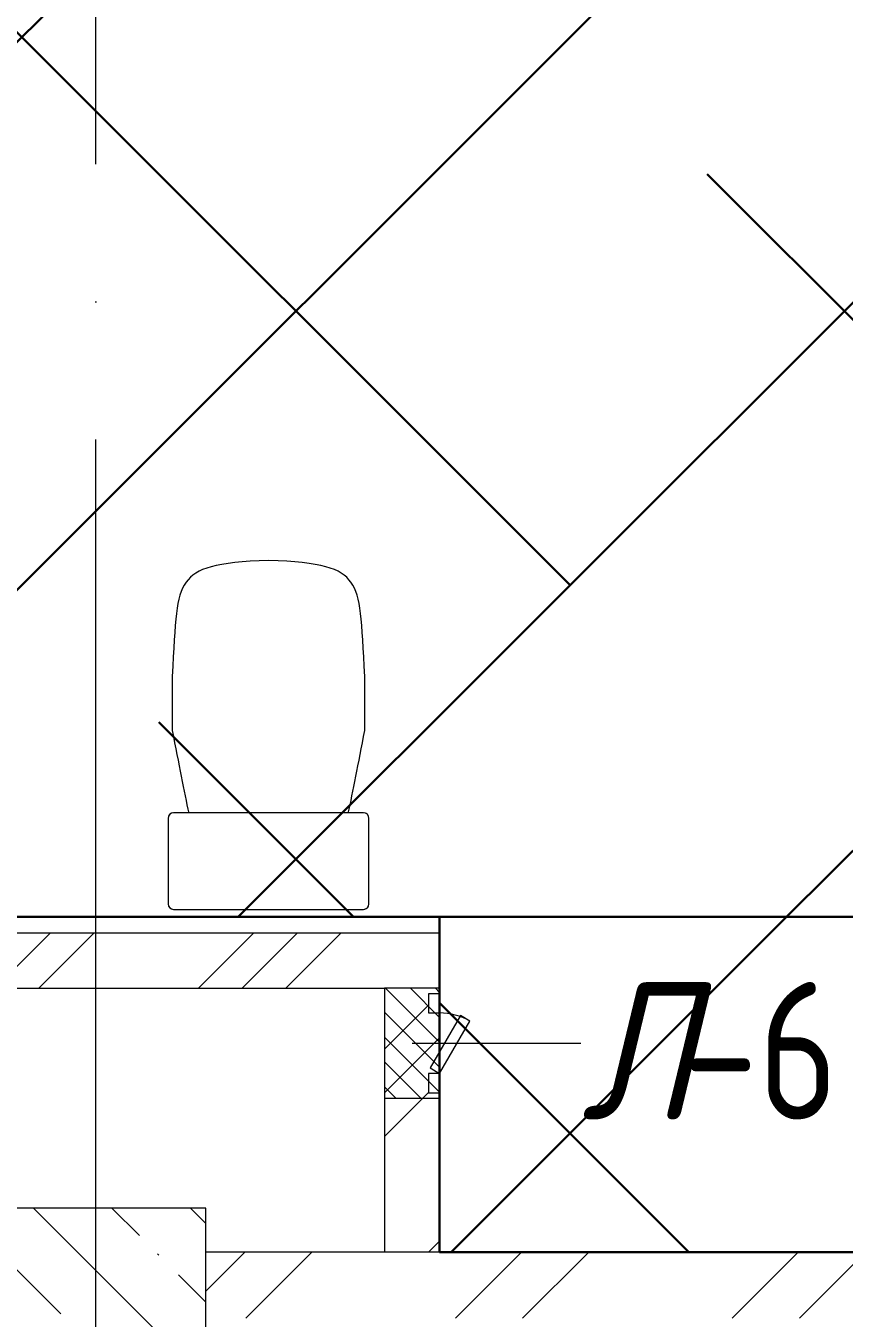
# Model space of a CAD drawing. Header units: millimetres. Extents: x -68946 to 690821, y -552984 to 293768.
# Drawn here: x 58322 to 59809, y -67620 to -65270 of the extents above; entities that cross this region are included whole.
import ezdxf

# ---------------------------------------------------------------- set-up
doc = ezdxf.new("R2010")
doc.units = ezdxf.units.MM
doc.linetypes.add('ADSK_Линия сетки', pattern=[2500, 2000, -250, 0, -250])
for name, color, linetype, lineweight in [('1.1) Стяжка 5 вып.', 30, 'Continuous', 30), ('1.3) Звуко-изол           5 вып.', 90, 'Continuous', 30), ('A-DETL-GENF-OTLN', 250, 'Continuous', 5), ('A-DOOR-____-IDEN', 250, 'Continuous', 9), ('A-DOOR-____-MCUT', 250, 'Continuous', 5), ('A-DOOR-____-OTLN', 250, 'Continuous', 5), ('A-WALL-____-MCUT', 250, 'Continuous', 13), ('A-WALL-____-PATT', 250, 'Continuous', 13), ('P-SANR-FIXT-OTLN', 250, 'Continuous', 9), ('S-COLS-____-MCUT', 250, 'Continuous', 25), ('S-COLS-____-OTLN', 250, 'Continuous', 9), ('S-GRID-____-OTLN', 250, 'Continuous', 9)]:
    doc.layers.add(name, color=color, linetype=linetype, lineweight=lineweight)
doc.styles.add('ISOCPEUR_I_1', font='ГОСТ тип А.ttf', dxfattribs={"height": 2500})
pattern_1 = [(45, (-601.3, -122294.8), (-224.5064, 224.5064), []), (45, (-521.92, -122294.8), (0, 449.0128), []), (45, (-680.67, -122294.8), (0, 449.0128), [])]

# ---------------------------------------------------------------- blocks, each defined once
blk = doc.blocks.new('SND_Унитаз_Santek_HEO - Santek HEO_ 365х635х785_ выпуск-прямой_ PN4_5_ Х-резьба НР DN15_ К-гл_кон_ П DN100-25961145-АР1_Маркировочный план 2 этажа С1')
at = {"layer": 'P-SANR-FIXT-OTLN', "lineweight": 5}
for p, q in [((-175, 423.4), (-175, 325.6)), ((175, 325.6), (175, 423.4)), ((-182.5, 165.8), (-182.5, 10)), ((172.5, 175.8), (-172.5, 175.8)), ((182.5, 10), (182.5, 165.8)), ((-172.5, 0), (172.5, 0))]:
    blk.add_line(p, q, dxfattribs=at)
for centre, start, end in [((-172.5, 165.8), 90, 180), ((-172.5, 165.8), 105, 180), ((172.5, 165.8), 0, 90), ((172.5, 165.8), 0, 75), ((-172.5, 10), 180, 270), ((-172.5, 10), 180, 270), ((172.5, 10), 270, 0), ((172.5, 10), 285, 0)]:
    blk.add_arc(centre, 10, start, end, dxfattribs=at)
for points, knots in [([(0, 634.5), (-96, 631.3), (-168.1, 609.5), (-169.2, 526.5), (-175, 423.4)], [-0.5440111, -0.5440111, -0.5440111, -0.5440111, -0.2757876, 0, 0, 0, 0]), ([(175, 423.4), (169.2, 526.5), (168.1, 609.5), (96, 631.3), (0, 634.5)], [-0.5440111, -0.5440111, -0.5440111, -0.5440111, -0.2682234, 0, 0, 0, 0])]:
    blk.add_open_spline(points, degree=3, knots=knots, dxfattribs=at)
for points in [[(-175, 325.6), (-163, 263.9), (-153.6, 214.5), (-145, 174.9)], [(145, 174.9), (153.6, 214.5), (163, 263.9), (175, 325.6)]]:
    blk.add_open_spline(points, degree=3, dxfattribs=at)
blk = doc.blocks.new('BSC_Колонна _Прямоугольная - 400x400-V39-АР1_Маркировочный план 2 этажа С1')
at = {"layer": 'S-COLS-____-OTLN', "lineweight": 5}
h = blk.add_hatch(dxfattribs=at)
h.set_pattern_fill('FP_42', color=256, style=0, pattern_type=2)
h.set_pattern_definition([(135, (-59050, -54675), (-142.5619, -142.5619), []), (135, (-58907.44, -54675), (-142.5619, -142.5619), [252.016, -50.403, 3.353, -47.05])])
h.paths.add_polyline_path([(-173.1, -200), (200, -200), (200, 200), (-200, 200), (-200, -200)])
at = {"layer": 'S-COLS-____-MCUT', "lineweight": 5}
for p, q in [((200, 200), (-200, 200)), ((-200, 200), (-200, -200)), ((200, -200), (200, 200)), ((-200, -200), (200, -200))]:
    blk.add_line(p, q, dxfattribs=at)
blk = doc.blocks.new('АР_Люк - ЛРС_ВК_200х200_внутренний_RAL 9006-42736552-АР1_Маркировочный план 2 этажа С1')
at = {"layer": 'A-DOOR-____-OTLN'}
h = blk.add_hatch(dxfattribs=at)
h.set_pattern_fill('FP_53', color=256, style=0, pattern_type=2)
h.set_pattern_definition([(45, (125, 0), (-22.627, 22.627), [])])
h.paths.add_polyline_path([(225, -50), (225, 50), (25, 50), (25, -50), (31.7, -50)])
at = {"layer": 'A-DETL-GENF-OTLN'}
for p, q in [((225, 50), (25, 50)), ((25, 50), (25, -50)), ((225, -50), (225, 50)), ((25, -50), (225, -50))]:
    blk.add_line(p, q, dxfattribs=at)
at = {"layer": 'A-DOOR-____-MCUT', "lineweight": 5}
for p, q in [((84.7, 105), (74.7, 87.7)), ((180, 50), (84.7, 105)), ((74.7, 87.7), (170, 32.7)), ((70, 50), (35, 50)), ((35, 50), (35, 30)), ((70, 30), (70, 50)), ((170, 32.7), (180, 50)), ((215, 50), (180, 50)), ((180, 50), (180, 30)), ((215, 30), (215, 50)), ((35, 30), (70, 30)), ((180, 30), (215, 30))]:
    blk.add_line(p, q, dxfattribs=at)
blk.add_arc((180, 50), 110, 150, 180, dxfattribs=at)
at = {"layer": 'A-DOOR-____-OTLN'}
blk.add_line((180, 50), (84.7, 105), dxfattribs=at)

msp = doc.modelspace()

# ---------------------------------------------------------------- hatches: boundary and pattern name
at = {"layer": '1.1) Стяжка 5 вып.', "lineweight": 30, "true_color": 0xf26722}
h = msp.add_hatch(dxfattribs=at)
h.set_pattern_fill('ANSI32', color=30, scale=222)
h.paths.add_polyline_path([(60590.9212, -63919.7883), (54573.7078, -63919.7883), (54573.7078, -66890.3049), (60590.9212, -66890.3049)])
h = msp.add_hatch(dxfattribs=at)
h.set_pattern_fill('ANSI32', color=30, scale=222)
h.paths.add_polyline_path([(60593.7078, -66890.3049), (59073.7083, -66890.3049), (59073.7083, -67499.7878), (60593.7078, -67499.7878)])
at = {"layer": '1.3) Звуко-изол           5 вып.', "lineweight": 30}
h = msp.add_hatch(dxfattribs=at)
h.set_pattern_fill('ANSI38', color=256, scale=222)
h.paths.add_polyline_path([(60590.9212, -63919.7883), (54573.7078, -63919.7883), (54573.7078, -66890.3049), (60590.9212, -66890.3049)])
h = msp.add_hatch(dxfattribs=at)
h.set_pattern_fill('ANSI38', color=256, scale=222)
h.paths.add_polyline_path([(60593.7078, -66890.3049), (59073.7083, -66890.3049), (59073.7083, -67499.7878), (60593.7078, -67499.7878)])
at = {"layer": 'A-WALL-____-PATT', "lineweight": 15, "true_color": 0x000000}
h = msp.add_hatch(dxfattribs=at)
h.set_pattern_fill('FP_7', color=18, style=0, pattern_type=2)
h.set_pattern_definition(pattern_1)
h.paths.add_polyline_path([(54709.6475, -67019.7878), (58973.7083, -67019.7878), (58973.7083, -66919.7878), (54873.7078, -66919.7878), (54873.7078, -66922.7878), (54863.7078, -66923.1211), (54863.7078, -66939.7878), (54828.7078, -66939.7878), (54828.7078, -66922.7878), (54826.9758, -66922.7878), (54818.7078, -66937.1083), (54793.904, -66922.7878), (54618.7078, -66922.7878), (54618.7078, -66939.7878), (54583.7078, -66939.7878), (54583.7078, -66922.7878), (54573.7078, -66922.7878), (54573.7078, -67019.7878)])
h = msp.add_hatch(dxfattribs=at)
h.set_pattern_fill('FP_7', color=18, style=0, pattern_type=2)
h.set_pattern_definition(pattern_1)
h.paths.add_polyline_path([(58973.7083, -67499.7878), (59073.7083, -67499.7878), (59073.7083, -67209.7878), (59053.7083, -67209.7878), (59053.7083, -67174.7878), (59073.7083, -67174.7878), (59056.3878, -67164.7878), (59073.7083, -67134.7878), (59073.7083, -67064.7878), (59053.7083, -67064.7878), (59053.7083, -67029.7878), (59073.7083, -67029.7878), (59073.7083, -66919.7878), (58973.7083, -66919.7878), (58973.7083, -67271.1243)])
h = msp.add_hatch(dxfattribs=at)
h.set_pattern_fill('FP_4', color=18, style=0, pattern_type=2)
h.set_pattern_definition([(45, (-601.3, -122294.8), (-251.4472, 251.4472), []), (45, (-601.3, -121913.8), (-251.4472, 251.4472), [])])
h.paths.add_polyline_path([(58648.7078, -67619.7878), (60943.7078, -67619.7878), (60943.7078, -67499.7878), (58648.7078, -67499.7878)])
h.paths.add_polyline_path([(58248.7078, -67619.7878), (58248.7078, -67499.7878), (54148.7078, -67499.7878), (54148.7078, -67619.7871), (58132.9416, -67619.7878)])

# ---------------------------------------------------------------- linework, layer by layer
at = {"layer": '1.1) Стяжка 5 вып.', "lineweight": 30}
for points in [[(54573.7078, -63919.7883), (60590.9212, -63919.7883), (60590.9212, -66890.3049), (54573.7078, -66890.3049)], [(59073.7083, -66890.3049), (60593.7078, -66890.3049), (60593.7078, -67499.7878), (59073.7083, -67499.7878)]]:
    msp.add_lwpolyline(points, close=True, dxfattribs=at)
at = {"layer": 'A-DOOR-____-IDEN', "color": 18, "true_color": 0x000000}
msp.add_line((59023.7083, -67119.7878), (59330.5705, -67119.7878), dxfattribs=at)
at = {"layer": 'A-WALL-____-MCUT', "color": 18, "lineweight": 15, "true_color": 0x000000}
for p, q in [((59073.7083, -66919.7878), (54873.7078, -66919.7878)), ((59073.7083, -67029.7878), (59073.7083, -66919.7878)), ((54573.7078, -67019.7878), (58973.7083, -67019.7878)), ((58973.7083, -67019.7878), (58973.7083, -67499.7878)), ((59073.7083, -67134.7878), (59073.7083, -67064.7878)), ((59073.7083, -67499.7878), (59073.7083, -67209.7878)), ((60593.7078, -67499.7878), (58648.7078, -67499.7878))]:
    msp.add_line(p, q, dxfattribs=at)
at = {"layer": 'S-GRID-____-OTLN', "color": 18, "linetype": 'ADSK_Линия сетки', "true_color": 0x000000}
msp.add_line((58448.7078, -83022.3092), (58448.7078, -61092.7832), dxfattribs=at)

# ---------------------------------------------------------------- block references
at = {"layer": 'A-DOOR-____-OTLN', "color": 18, "true_color": 0x000000, "rotation": 270}
msp.add_blockref('АР_Люк - ЛРС_ВК_200х200_внутренний_RAL 9006-42736552-АР1_Маркировочный план 2 этажа С1', (59023.7083, -66994.7878), dxfattribs=at)
at = {"layer": 'P-SANR-FIXT-OTLN', "color": 18, "lineweight": 5, "true_color": 0x000000}
msp.add_blockref('SND_Унитаз_Santek_HEO - Santek HEO_ 365х635х785_ выпуск-прямой_ PN4_5_ Х-резьба НР DN15_ К-гл_кон_ П DN100-25961145-АР1_Маркировочный план 2 этажа С1', (58762.7083, -66876.4701), dxfattribs=at)
at = {"layer": 'S-COLS-____-OTLN', "color": 18, "lineweight": 5, "true_color": 0x000000}
msp.add_blockref('BSC_Колонна _Прямоугольная - 400x400-V39-АР1_Маркировочный план 2 этажа С1', (58448.7078, -67619.7878), dxfattribs=at)

# ---------------------------------------------------------------- texts
at = {"layer": 'A-DOOR-____-IDEN', "color": 18, "true_color": 0x000000, "char_height": 250, "attachment_point": 1, "style": 'ISOCPEUR_I_1'}
for s, insert, width in [('\\fISOCPEUR|b0|i1|c204|p34|;\\W.9;Л', (59330.5705, -67008.4336), 223.670812), ('-6', (59515.1173, -67008.4336), 404.0505)]:
    msp.add_mtext(s, dxfattribs=dict(at, insert=insert, width=width))

doc.saveas('drawing.dxf')
